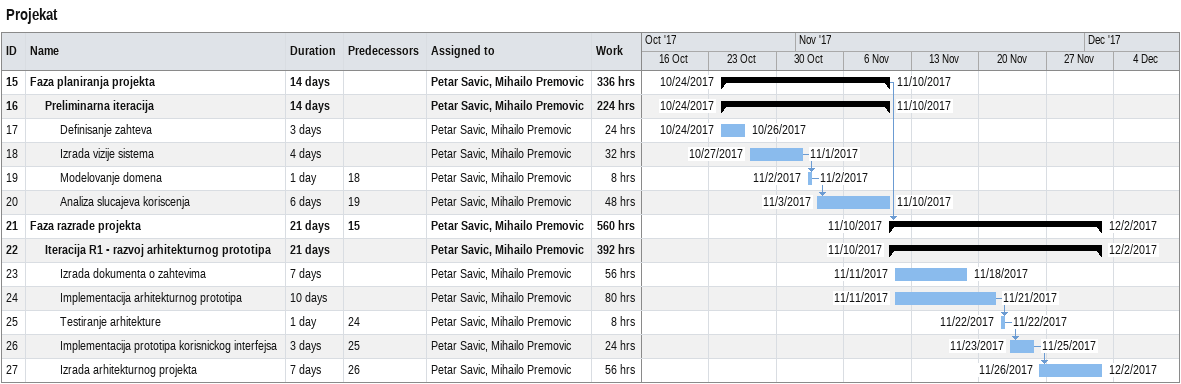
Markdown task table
Projekat

| ID | Level | Task | Duration | Start | Finish | Predecessors | Resources | Work (h) |
|---|---|---|---|---|---|---|---|---|
| 15 | 1 | **Faza planiranja projekta** | 14d | 2017-10-24 | 2017-11-10 |  | Petar Savic, Mihailo Premovic | 336 |
| 16 | 2 | **Preliminarna iteracija** | 14d | 2017-10-24 | 2017-11-10 |  | Petar Savic, Mihailo Premovic | 224 |
| 17 | 3 | Definisanje zahteva | 3d | 2017-10-24 | 2017-10-26 |  | Petar Savic, Mihailo Premovic | 24 |
| 18 | 3 | Izrada vizije sistema | 4d | 2017-10-27 | 2017-11-01 |  | Petar Savic, Mihailo Premovic | 32 |
| 19 | 3 | Modelovanje domena | 1d | 2017-11-02 | 2017-11-02 | 18 | Petar Savic, Mihailo Premovic | 8 |
| 20 | 3 | Analiza slucajeva koriscenja | 6d | 2017-11-03 | 2017-11-10 | 19 | Petar Savic, Mihailo Premovic | 48 |
| 21 | 1 | **Faza razrade projekta** | 21d | 2017-11-10 | 2017-12-02 | 15 | Petar Savic, Mihailo Premovic | 560 |
| 22 | 2 | **Iteracija R1 - razvoj arhitekturnog prototipa** | 21d | 2017-11-10 | 2017-12-02 |  | Petar Savic, Mihailo Premovic | 392 |
| 23 | 3 | Izrada dokumenta o zahtevima | 7d | 2017-11-11 | 2017-11-18 |  | Petar Savic, Mihailo Premovic | 56 |
| 24 | 3 | Implementacija arhitekturnog prototipa | 10d | 2017-11-11 | 2017-11-21 |  | Petar Savic, Mihailo Premovic | 80 |
| 25 | 3 | Testiranje arhitekture | 1d | 2017-11-22 | 2017-11-22 | 24 | Petar Savic, Mihailo Premovic | 8 |
| 26 | 3 | Implementacija prototipa korisnickog interfejsa | 3d | 2017-11-23 | 2017-11-25 | 25 | Petar Savic, Mihailo Premovic | 24 |
| 27 | 3 | Izrada arhitekturnog projekta | 7d | 2017-11-26 | 2017-12-02 | 26 | Petar Savic, Mihailo Premovic | 56 |
